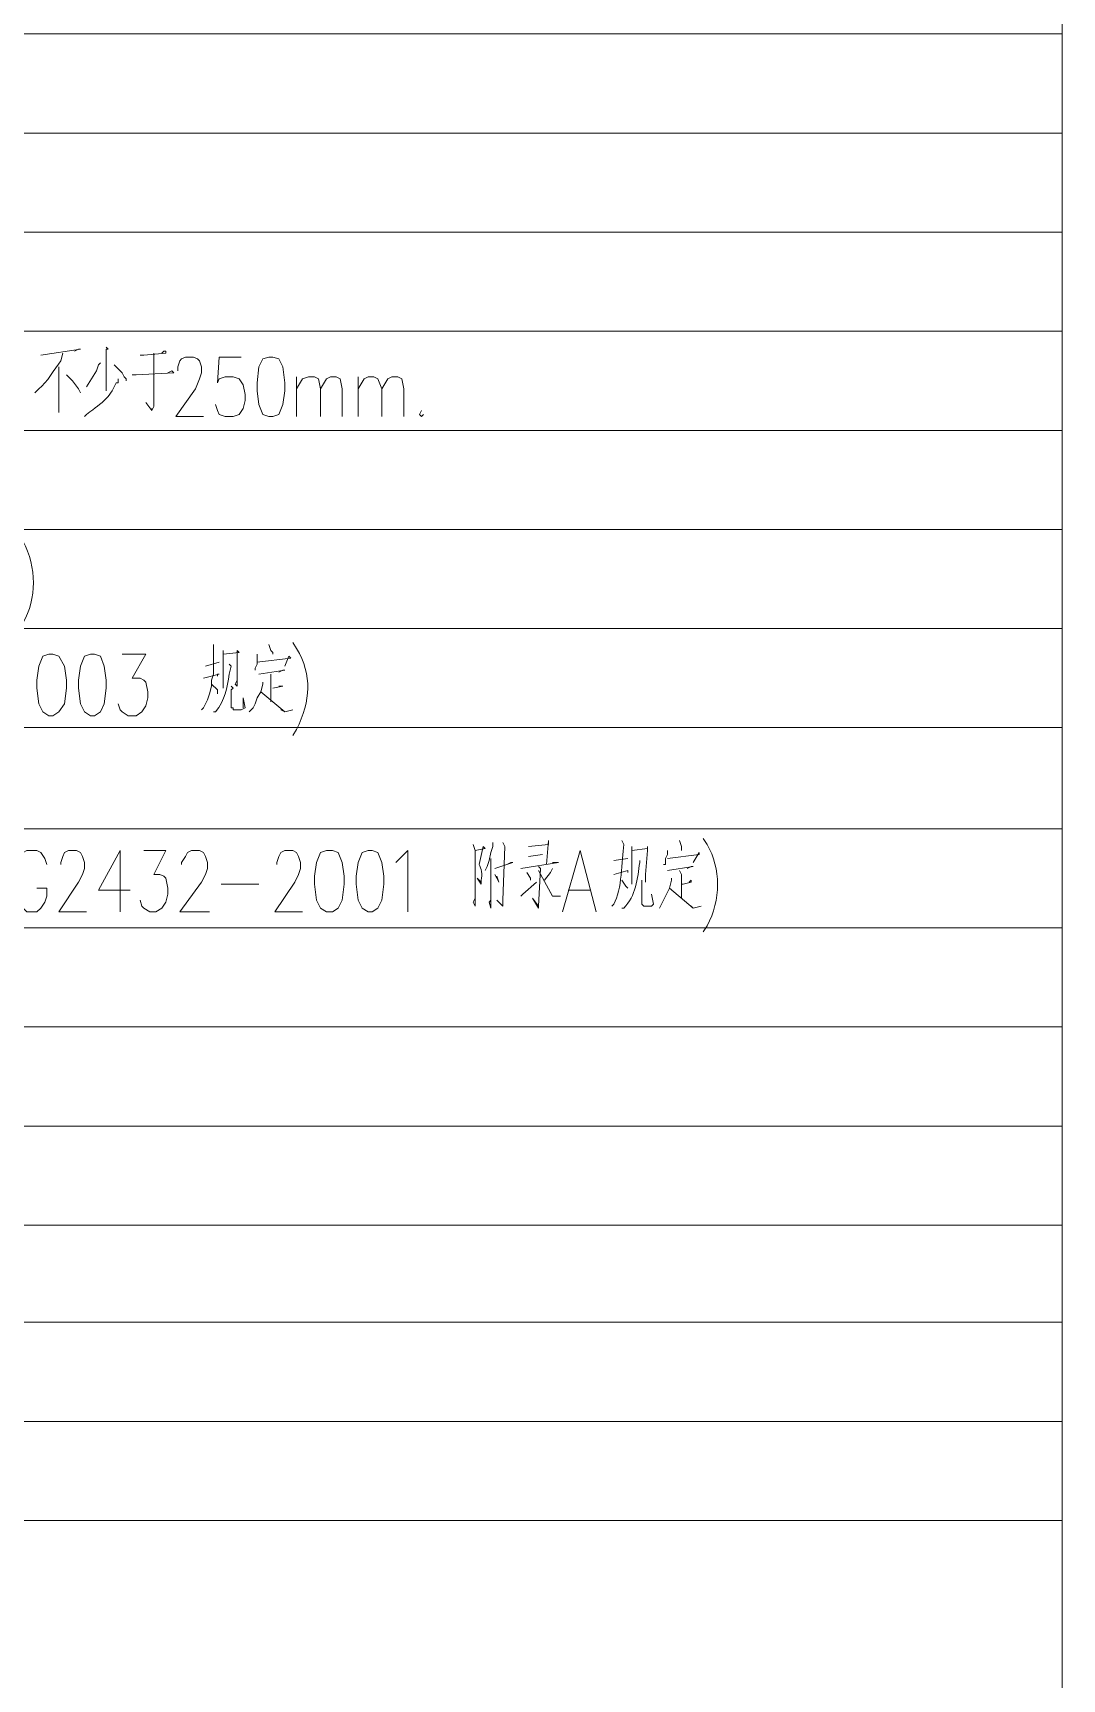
# Model space of a CAD drawing. Header units: millimetres. Extents: x 0 to 819, y 0 to 1152.
# Drawn here: x 725.6 to 819, y 746.6 to 896.1 of the extents above; entities that cross this region are included whole.
import ezdxf

# ---------------------------------------------------------------- set-up
doc = ezdxf.new("R2010")
doc.units = ezdxf.units.MM
doc.layers.add('1', color=7, linetype='Continuous')

msp = doc.modelspace()

# ---------------------------------------------------------------- linework, layer by layer
at = {"layer": '1', "color": 0, "lineweight": 18}
for points in [[(819, 14.361732), (43.56, 14.361732), (43.56, 1151.601732), (819, 1151.601732), (819, 14.361732)], [(819, 1151.601732), (819, 743.181732)], [(819, 787.821732), (569.34, 787.821732)], [(819, 761.001732), (569.34, 761.001732)]]:
    msp.add_lwpolyline(points, dxfattribs=at)
at = {"layer": '1', "color": 0, "lineweight": 9}
for points in [[(819, 896.001732), (569.34, 896.001732)], [(819, 887.001732), (569.34, 887.001732)], [(819, 878.001732), (569.34, 878.001732)], [(819, 869.001732), (569.34, 869.001732)], [(726.3, 866.841732), (729.9, 867.381732), (729.72, 867.381732), (729.36, 867.201732)], [(732.24, 867.561732), (732.42, 867.381732), (732.24, 867.381732), (732.24, 863.601732), (732.24, 863.961732), (732.24, 864.501732)], [(735.3, 866.841732), (735.48, 866.841732), (735.48, 866.841732), (735.66, 866.841732), (737.64, 867.021732), (737.64, 867.201732), (737.46, 867.201732), (737.28, 867.021732)], [(727.92, 865.761732), (727.92, 865.401732), (727.92, 861.801732), (727.92, 861.621732), (727.92, 861.981732), (727.92, 862.341732)], [(731.7, 866.121732), (731.52, 865.941732), (731.34, 865.401732), (730.44, 863.961732)], [(732.96, 865.941732), (733.68, 865.221732), (733.86, 864.861732), (734.04, 864.681732), (734.04, 864.501732)], [(736.56, 867.021732), (736.56, 862.161732), (736.38, 861.801732), (735.84, 862.521732), (736.38, 861.801732), (736.38, 861.981732)], [(738.72, 865.401732), (738.72, 865.761732), (738.9, 866.301732), (739.08, 866.481732), (739.44, 866.661732), (740.16, 866.661732), (740.52, 866.481732), (740.7, 866.301732), (740.88, 865.761732), (740.88, 865.221732), (740.7, 864.681732), (740.34, 863.781732), (738.54, 861.261732), (741.06, 861.261732)], [(744.48, 866.661732), (742.5, 866.661732), (742.32, 864.321732), (742.5, 864.681732), (743.04, 864.861732), (743.76, 864.861732), (744.3, 864.681732), (744.66, 864.141732), (744.84, 863.241732), (744.84, 862.701732), (744.66, 861.981732), (744.3, 861.441732), (743.76, 861.261732), (743.04, 861.261732), (742.5, 861.441732), (742.32, 861.801732), (742.14, 862.341732)], [(747, 866.661732), (746.46, 866.481732), (746.1, 865.761732), (745.92, 864.321732), (745.92, 863.601732), (746.1, 862.341732), (746.46, 861.441732), (747, 861.261732), (747.36, 861.261732), (747.9, 861.441732), (748.26, 862.341732), (748.44, 863.601732), (748.44, 864.321732), (748.26, 865.761732), (747.9, 866.481732), (747.36, 866.661732), (747, 866.661732)], [(729.9, 863.421732), (729.72, 863.781732), (729.18, 864.501732), (728.64, 865.041732)], [(734.58, 865.041732), (734.76, 865.041732), (734.94, 865.041732), (738.36, 865.221732), (738.18, 865.401732), (737.82, 865.221732)], [(749.52, 861.261732), (749.52, 864.861732)], [(749.52, 863.781732), (750.06, 864.681732), (750.6, 864.861732), (751.14, 864.861732), (751.5, 864.681732), (751.68, 863.781732), (751.68, 861.261732)], [(751.68, 863.781732), (752.22, 864.681732), (752.58, 864.861732), (753.12, 864.861732), (753.48, 864.681732), (753.66, 863.781732), (753.66, 861.261732)], [(755.1, 861.261732), (755.1, 864.861732)], [(755.1, 863.781732), (755.64, 864.681732), (756, 864.861732), (756.54, 864.861732), (756.9, 864.681732), (757.26, 863.781732), (757.26, 861.261732)], [(757.26, 863.781732), (757.8, 864.681732), (758.16, 864.861732), (758.7, 864.861732), (759.06, 864.681732), (759.24, 863.781732), (759.24, 861.261732)], [(760.86, 861.801732), (760.68, 861.441732), (760.86, 861.261732), (761.04, 861.441732)], [(819, 860.001732), (600.48, 860.001732)], [(819, 851.001732), (569.34, 851.001732)], [(819, 842.001732), (569.34, 842.001732)], [(741.96, 840.561732), (741.96, 840.201732), (741.96, 840.021732), (741.96, 839.121732), (741.96, 838.401732), (741.96, 837.861732), (741.78, 837.321732), (741.78, 836.781732), (741.6, 836.061732), (741.42, 835.521732), (741.24, 835.161732), (741.06, 834.801732), (740.88, 834.621732)], [(747, 840.561732), (747.18, 840.021732), (747.36, 839.841732), (747.36, 839.661732)], [(727.02, 839.661732), (726.48, 839.481732), (726.12, 838.581732), (725.94, 837.321732), (725.94, 836.601732), (726.12, 835.161732), (726.48, 834.441732), (727.02, 834.081732), (727.38, 834.081732), (727.92, 834.441732), (728.46, 835.161732), (728.64, 836.601732), (728.64, 837.321732), (728.46, 838.581732), (727.92, 839.481732), (727.38, 839.661732), (727.02, 839.661732)], [(730.8, 839.661732), (730.26, 839.481732), (729.9, 838.581732), (729.72, 837.321732), (729.72, 836.601732), (729.9, 835.161732), (730.26, 834.441732), (730.8, 834.081732), (731.16, 834.081732), (731.7, 834.441732), (732.06, 835.161732), (732.24, 836.601732), (732.24, 837.321732), (732.06, 838.581732), (731.7, 839.481732), (731.16, 839.661732), (730.8, 839.661732)], [(733.68, 839.661732), (735.84, 839.661732), (734.58, 837.501732), (735.3, 837.501732), (735.66, 837.321732), (735.84, 837.141732), (736.02, 836.241732), (736.02, 835.701732), (735.84, 834.981732), (735.48, 834.441732), (734.94, 834.081732), (734.22, 834.081732), (733.68, 834.441732), (733.5, 834.621732), (733.32, 835.161732)], [(741.24, 838.581732), (742.5, 838.941732)], [(742.86, 840.021732), (742.86, 836.601732), (742.86, 837.321732)], [(742.86, 839.661732), (744.3, 839.841732), (744.12, 840.021732), (744.12, 839.661732), (744.12, 837.501732), (744.12, 836.781732), (743.94, 836.961732), (744.12, 837.321732)], [(745.92, 839.661732), (745.92, 838.941732), (745.92, 838.761732), (745.74, 838.401732), (745.74, 838.221732)], [(745.92, 838.941732), (748.98, 839.301732), (748.8, 839.481732), (748.44, 838.581732)], [(741.06, 837.501732), (742.5, 837.861732), (742.32, 837.861732), (742.32, 837.681732)], [(746.1, 837.861732), (748.44, 838.221732), (748.26, 838.221732), (747.9, 838.041732)], [(747.18, 837.861732), (747.18, 835.341732)], [(741.78, 836.961732), (742.32, 836.421732), (742.32, 836.061732)], [(743.58, 836.781732), (743.76, 836.601732), (743.58, 836.421732), (743.58, 835.161732), (743.58, 834.801732), (743.76, 834.801732), (743.76, 834.621732), (744.48, 834.621732), (744.84, 834.801732), (744.66, 835.701732), (744.66, 834.801732)], [(746.46, 837.141732), (746.46, 836.961732), (746.28, 836.241732), (745.92, 835.701732), (745.74, 835.161732), (745.56, 834.801732), (745.2, 834.441732)], [(746.28, 836.241732), (746.28, 836.241732), (748.44, 834.441732), (749.16, 834.621732), (748.44, 834.441732), (748.08, 834.621732)], [(747.36, 836.601732), (747.36, 836.601732), (748.26, 836.781732), (748.08, 836.781732), (747.9, 836.781732)], [(819, 833.001732), (569.34, 833.001732)], [(819, 823.821732), (569.34, 823.821732)], [(765.54, 822.381732), (765.72, 821.841732), (765.72, 816.801732), (765.54, 817.161732), (765.72, 817.521732)], [(767.34, 822.561732), (767.34, 822.201732), (767.16, 821.661732), (766.98, 820.941732), (766.8, 820.401732), (766.62, 820.041732)], [(768.24, 822.561732), (768.42, 822.201732), (768.24, 817.341732), (768.24, 816.981732), (768.24, 816.801732), (767.7, 817.341732), (768.24, 816.801732)], [(770.58, 822.201732), (772.38, 822.381732), (772.38, 822.741732), (772.2, 820.581732)], [(779.94, 822.201732), (779.94, 821.841732), (779.94, 818.781732), (779.94, 818.961732), (779.94, 819.501732)], [(779.94, 821.841732), (781.38, 822.021732), (781.38, 822.201732), (781.38, 821.841732), (781.2, 819.681732), (781.2, 818.961732), (781.2, 819.501732)], [(784.26, 822.741732), (784.44, 822.201732), (784.44, 822.021732), (784.44, 821.841732)], [(726.84, 820.581732), (726.66, 821.121732), (726.3, 821.661732), (725.94, 821.841732), (725.04, 821.841732), (724.68, 821.661732), (724.32, 821.121732), (724.14, 820.581732), (723.96, 819.681732), (723.96, 818.421732), (724.14, 817.701732), (724.32, 817.161732), (724.68, 816.621732), (725.04, 816.261732), (725.94, 816.261732), (726.3, 816.621732), (726.66, 817.161732), (726.84, 817.701732), (726.84, 818.421732), (725.94, 818.421732)], [(728.1, 820.581732), (728.1, 820.761732), (728.28, 821.301732), (728.46, 821.661732), (728.82, 821.841732), (729.54, 821.841732), (729.9, 821.661732), (730.08, 821.301732), (730.26, 820.761732), (730.26, 820.221732), (730.08, 819.681732), (729.72, 818.961732), (727.92, 816.261732), (730.44, 816.261732)], [(733.5, 821.841732), (731.52, 818.241732), (734.4, 818.241732)], [(733.5, 821.841732), (733.5, 816.261732)], [(735.66, 821.841732), (737.64, 821.841732), (736.56, 819.681732), (737.1, 819.681732), (737.46, 819.501732), (737.64, 819.321732), (737.82, 818.421732), (737.82, 817.881732), (737.64, 817.161732), (737.28, 816.621732), (736.74, 816.261732), (736.2, 816.261732), (735.66, 816.621732), (735.48, 816.801732), (735.3, 817.341732)], [(739.08, 820.581732), (739.08, 820.761732), (739.44, 821.301732), (739.62, 821.661732), (739.98, 821.841732), (740.7, 821.841732), (741.06, 821.661732), (741.24, 821.301732), (741.42, 820.761732), (741.42, 820.221732), (741.24, 819.681732), (740.88, 818.961732), (738.9, 816.261732), (741.6, 816.261732)], [(747.72, 820.581732), (747.72, 820.761732), (747.9, 821.301732), (748.08, 821.661732), (748.44, 821.841732), (749.16, 821.841732), (749.52, 821.661732), (749.7, 821.301732), (749.88, 820.761732), (749.88, 820.221732), (749.7, 819.681732), (749.34, 818.961732), (747.54, 816.261732), (750.06, 816.261732)], [(752.22, 821.841732), (751.68, 821.661732), (751.32, 820.761732), (751.14, 819.501732), (751.14, 818.781732), (751.32, 817.341732), (751.68, 816.621732), (752.22, 816.261732), (752.76, 816.261732), (753.3, 816.621732), (753.66, 817.341732), (753.84, 818.781732), (753.84, 819.501732), (753.66, 820.761732), (753.3, 821.661732), (752.76, 821.841732), (752.22, 821.841732)], [(756, 821.841732), (755.46, 821.661732), (755.1, 820.761732), (754.92, 819.501732), (754.92, 818.781732), (755.1, 817.341732), (755.46, 816.621732), (756, 816.261732), (756.36, 816.261732), (756.9, 816.621732), (757.26, 817.341732), (757.44, 818.781732), (757.44, 819.501732), (757.26, 820.761732), (756.9, 821.661732), (756.36, 821.841732), (756, 821.841732)], [(758.52, 820.761732), (758.88, 821.121732), (759.6, 821.841732), (759.6, 816.261732)], [(767.16, 821.121732), (767.16, 816.621732), (766.98, 817.161732), (767.16, 817.341732)], [(767.52, 820.221732), (769.14, 820.761732), (768.96, 820.761732), (768.6, 820.581732)], [(769.86, 820.221732), (773.28, 820.761732), (773.1, 820.761732), (772.74, 820.761732)], [(771.84, 821.481732), (770.58, 821.301732)], [(773.64, 816.261732), (775.26, 821.841732), (776.7, 816.261732)], [(778.32, 820.941732), (779.58, 821.121732)], [(783.18, 821.841732), (783.18, 821.481732), (783, 821.121732), (783, 820.941732), (783, 820.581732), (782.82, 820.581732)], [(783.18, 821.121732), (786.06, 821.481732), (786.06, 821.661732), (785.52, 820.761732)], [(767.52, 819.681732), (767.7, 819.321732), (767.88, 818.961732), (767.7, 819.501732)], [(770.4, 819.861732), (770.76, 819.321732), (770.76, 819.321732), (770.76, 819.141732), (770.76, 819.321732)], [(771.48, 820.401732), (771.66, 820.221732), (771.48, 816.801732), (771.48, 816.621732), (770.94, 817.521732), (771.48, 816.801732)], [(771.48, 820.041732), (772.74, 817.701732), (773.46, 817.701732), (772.74, 817.701732), (772.56, 818.061732)], [(772.74, 820.221732), (772.56, 819.861732), (772.02, 819.141732)], [(778.32, 819.681732), (779.58, 820.041732), (779.58, 820.041732), (779.58, 819.861732)], [(783.54, 819.321732), (783.54, 819.141732), (783.36, 818.421732), (782.82, 817.341732), (782.64, 816.981732), (782.46, 816.621732)], [(783.18, 820.041732), (785.52, 820.401732), (785.34, 820.401732), (784.98, 820.221732)], [(784.26, 820.041732), (784.44, 819.681732), (784.44, 817.521732)], [(742.68, 818.781732), (746.1, 818.781732)], [(769.86, 817.701732), (770.04, 817.881732), (771.3, 818.961732)], [(774.18, 818.241732), (776.16, 818.241732)], [(779.04, 819.141732), (779.4, 818.601732), (779.58, 818.421732)], [(780.84, 819.141732), (780.84, 818.781732), (780.84, 818.781732), (780.84, 817.341732), (780.84, 816.981732), (780.84, 816.981732), (781.02, 816.801732), (781.56, 816.801732), (781.74, 816.801732), (781.92, 816.981732), (781.74, 817.881732), (781.92, 816.981732)], [(783.36, 818.421732), (783.36, 818.421732), (785.52, 816.621732), (786.24, 816.801732), (785.52, 816.621732), (785.34, 816.801732)], [(784.44, 818.781732), (784.62, 818.781732), (785.34, 818.961732), (785.34, 819.141732), (785.16, 818.961732)], [(819, 814.821732), (569.34, 814.821732), (819, 814.821732)], [(819, 805.821732), (569.34, 805.821732)], [(819, 796.821732), (569.34, 796.821732)], [(819, 779.001732), (569.34, 779.001732)], [(819, 770.001732), (569.34, 770.001732)]]:
    msp.add_lwpolyline(points, dxfattribs=at)
for points, knots in [([(728.28, 867.021732), (728.28, 867.021732), (728.1, 866.301732), (728.1, 866.301732), (727.56, 865.581732), (726.84, 864.321732), (726.12, 863.781732), (726.12, 863.781732), (725.76, 863.421732), (725.76, 863.421732)], [0, 0, 0, 0, 1, 1, 1, 2, 2, 2, 3, 3, 3, 3]), ([(733.32, 864.681732), (733.32, 864.681732), (733.32, 864.321732), (733.32, 864.321732), (733.32, 864.321732), (733.14, 864.321732), (733.14, 864.321732), (733.14, 864.321732), (732.78, 863.601732), (732.78, 863.601732), (732.78, 863.601732), (732.42, 863.061732), (732.42, 863.061732), (732.42, 863.061732), (732.42, 863.061732), (732.42, 863.061732), (731.52, 862.161732), (731.34, 862.161732), (730.44, 861.441732), (730.44, 861.441732), (730.26, 861.261732), (730.26, 861.261732)], [0, 0, 0, 0, 1, 1, 1, 2, 2, 2, 3, 3, 3, 4, 4, 4, 5, 5, 5, 6, 6, 6, 7, 7, 7, 7]), ([(724.32, 850.461732), (724.32, 850.461732), (724.68, 849.921732), (724.68, 849.921732), (725.94, 847.581732), (725.94, 844.701732), (724.68, 842.541732), (724.68, 842.541732), (724.32, 842.001732), (724.32, 842.001732)], [0, 0, 0, 0, 1, 1, 1, 2, 2, 2, 3, 3, 3, 3]), ([(749.16, 840.741732), (749.16, 840.741732), (749.52, 840.201732), (749.52, 840.201732), (750.96, 837.681732), (750.78, 835.521732), (749.52, 832.821732), (749.52, 832.821732), (749.16, 832.281732), (749.16, 832.281732)], [0, 0, 0, 0, 1, 1, 1, 2, 2, 2, 3, 3, 3, 3]), ([(743.4, 838.761732), (743.4, 838.761732), (743.58, 838.581732), (743.58, 838.581732), (743.58, 838.581732), (743.4, 837.861732), (743.4, 837.861732), (743.22, 836.601732), (743.04, 835.521732), (742.14, 834.441732), (742.14, 834.441732), (741.96, 834.441732), (741.96, 834.441732)], [0, 0, 0, 0, 1, 1, 1, 2, 2, 2, 3, 3, 3, 4, 4, 4, 4]), ([(765.72, 821.841732), (765.72, 821.841732), (766.62, 822.021732), (766.62, 822.021732), (766.62, 822.021732), (766.44, 822.201732), (766.44, 822.201732), (766.44, 822.201732), (766.08, 820.581732), (766.08, 820.581732), (766.26, 820.221732), (766.44, 819.681732), (766.26, 819.141732), (766.26, 819.141732), (766.26, 818.781732), (766.26, 818.781732), (766.26, 818.781732), (765.9, 819.321732), (765.9, 819.321732), (765.9, 819.321732), (766.26, 818.961732), (766.26, 818.961732)], [0, 0, 0, 0, 1, 1, 1, 2, 2, 2, 3, 3, 3, 4, 4, 4, 5, 5, 5, 6, 6, 6, 7, 7, 7, 7]), ([(779.04, 822.741732), (779.04, 822.741732), (779.22, 822.381732), (779.22, 822.381732), (779.22, 822.381732), (779.22, 822.381732), (779.22, 822.381732), (779.04, 820.941732), (779.04, 818.241732), (778.32, 816.981732), (778.32, 816.981732), (778.14, 816.801732), (778.14, 816.801732)], [0, 0, 0, 0, 1, 1, 1, 2, 2, 2, 3, 3, 3, 4, 4, 4, 4]), ([(786.42, 822.921732), (786.42, 822.921732), (786.78, 822.381732), (786.78, 822.381732), (788.04, 820.221732), (788.04, 817.341732), (786.78, 815.001732), (786.78, 815.001732), (786.42, 814.461732), (786.42, 814.461732)], [0, 0, 0, 0, 1, 1, 1, 2, 2, 2, 3, 3, 3, 3]), ([(780.66, 820.941732), (780.66, 820.941732), (780.66, 820.761732), (780.66, 820.761732), (780.48, 819.321732), (780.3, 817.701732), (779.22, 816.621732), (779.22, 816.621732), (779.04, 816.621732), (779.04, 816.621732)], [0, 0, 0, 0, 1, 1, 1, 2, 2, 2, 3, 3, 3, 3])]:
    msp.add_open_spline(points, degree=3, knots=knots, dxfattribs=at)

doc.saveas('drawing.dxf')
